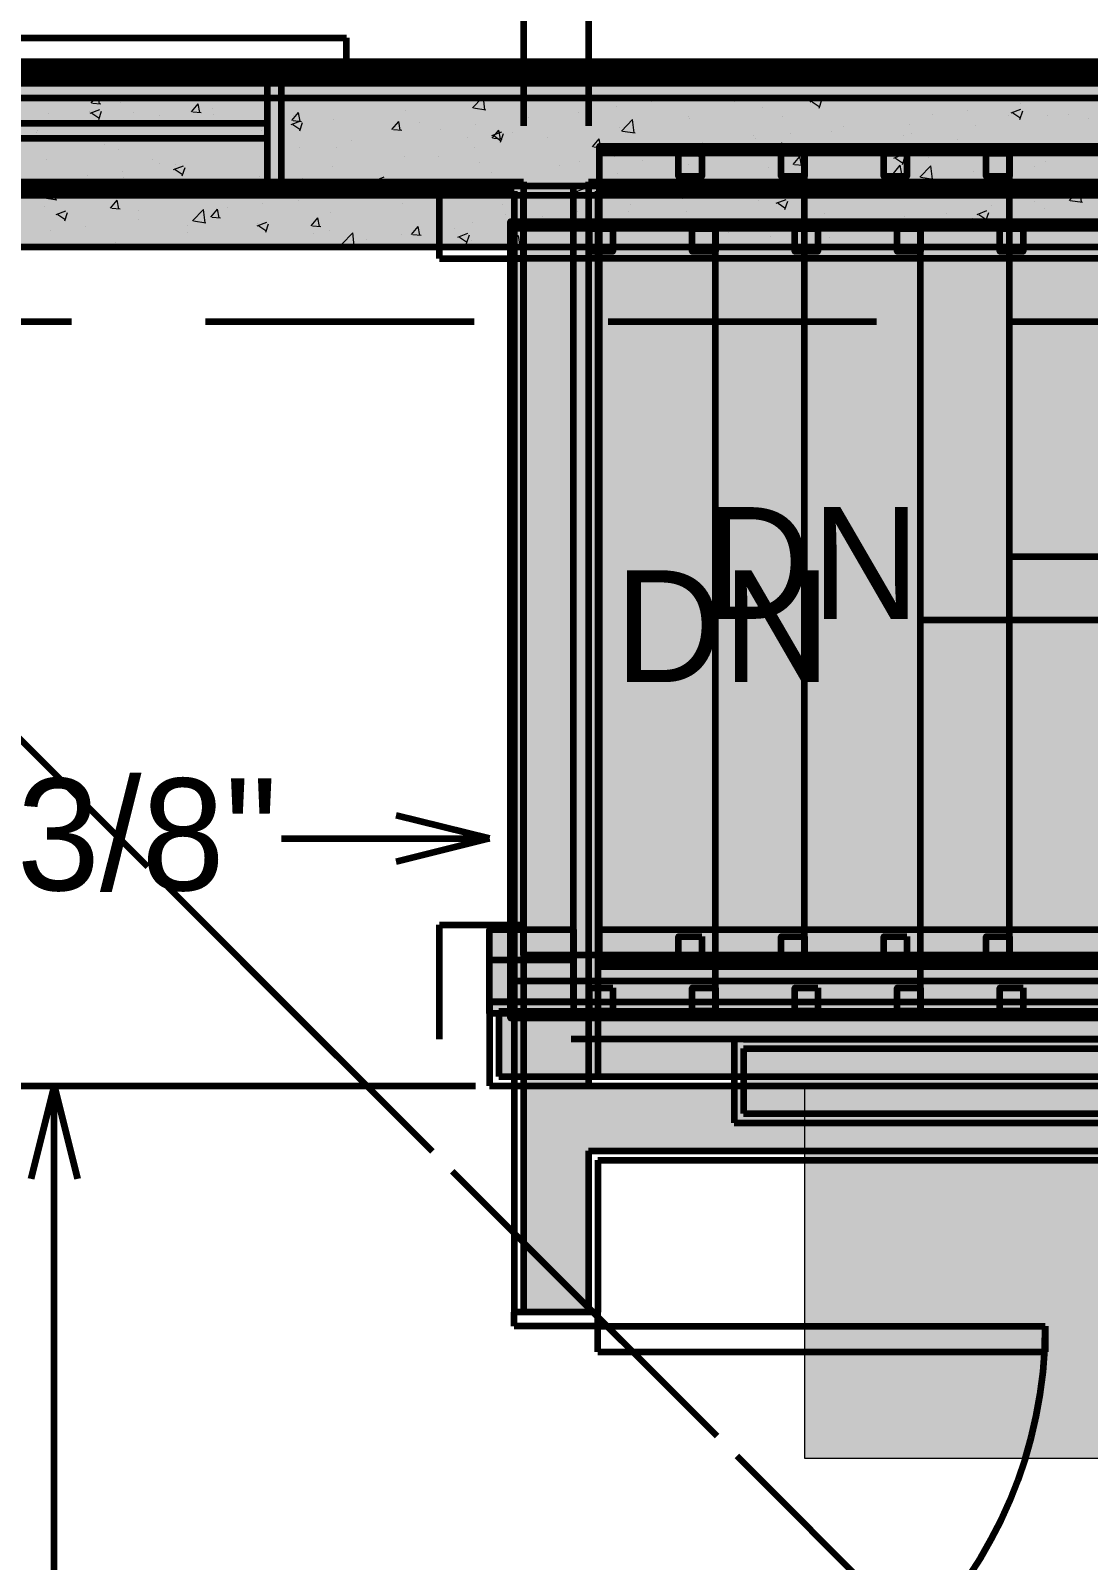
# Model space of a CAD drawing. Header units: inches. Extents: x -355 to 955, y -237 to 947.
# Drawn here: x 315.8 to 372.5, y 315.7 to 397.8 of the extents above; entities that cross this region are included whole.
import ezdxf

# ---------------------------------------------------------------- set-up
doc = ezdxf.new("R2010")
doc.units = ezdxf.units.IN
doc.header["$LTSCALE"] = 96
doc.header["$MEASUREMENT"] = 0
doc.linetypes.add('Dash', pattern=[0.225, 0.15, -0.075])
doc.linetypes.add('ISO08W100', pattern=[0.96, 0.48, -0.12, 0.24, -0.12])
for name, color, linetype, lineweight, true_color in [('Casings_ Exterior-2', 7, 'Continuous', 158, 0x000000), ('Dimensions-1', 7, 'Continuous', 158, 0x000080), ('Dimensions-3', 7, 'Continuous', 158, 0x000080), ('Doors-1', 7, 'Continuous', 158, 0x4b4b4b), ('Doors-2', 7, 'Continuous', 158, 0x4b4b4b), ('Doors-3', 7, 'Continuous', 158, 0x4b4b4b), ('Footings-0', 7, 'Dash', 211, 0x000000), ('Furniture_ Interior-2', 7, 'Continuous', 211, 0x8080c0), ('Furniture_ Interior-3', 7, 'Continuous', 211, 0x8080c0), ('Roof Planes-3', 7, 'Dash', 211, 0x6fa455), ('Stairs & Ramps-1', 7, 'Continuous', 211, 0x000000), ('Stairs & Ramps-2', 7, 'Continuous', 211, 0x000000), ('Stairs & Ramps-3', 7, 'Continuous', 211, 0x000000), ('Stairs & Ramps_ Up_Down Arrows-2', 7, 'Continuous', 158, 0x000080), ('Stairs & Ramps_ Up_Down Arrows-3', 7, 'Continuous', 158, 0x000080), ('Walls_  Foundation-0', 7, 'Continuous', 211, 0x000000), ('Walls_  Invisible-2', 7, 'ISO08W100', 158, 0x4b4b4b), ('Walls_  Normal-1', 7, 'Continuous', 211, 0x000000), ('Walls_  Normal-2', 7, 'Continuous', 211, 0x000000), ('Walls_  Normal-3', 7, 'Continuous', 211, 0x000000), ('Walls_  Railings-3', 7, 'Continuous', 158, 0x000000), ('Windows-2', 7, 'Continuous', 158, 0x4b4b4b)]:
    doc.layers.add(name, color=color, linetype=linetype, lineweight=lineweight, true_color=true_color)

# ---------------------------------------------------------------- blocks, each defined once
blk = doc.blocks.new('Rectangular Tapered')
at = {"layer": 'Furniture_ Interior-2', "color": 163, "lineweight": 0, "true_color": 0x8080c0, "transparency": 33554687}
blk.add_lwpolyline([(-14, 12), (14, 12), (14, 0), (-14, 0)], close=True, dxfattribs=at)
at = {"layer": 'Furniture_ Interior-2', "color": 7, "lineweight": 0, "true_color": 0xffffff, "transparency": 33554687}
for points in [[(-14, 0), (-14, 12), (-14, 0), (14, 0)], [(-14, 12), (14, 12), (-14, 12), (14, 0)]]:
    blk.add_solid(points, dxfattribs=at)

msp = doc.modelspace()

# ---------------------------------------------------------------- linework, layer by layer
at = {"layer": 'Casings_ Exterior-2', "transparency": 33554687}
for p in [(295.701, 397.438), (332.701, 395.438)]:
    msp.add_line(p, (332.701, 397.438), dxfattribs=at)
at = {"layer": 'Dimensions-1', "color": 176, "linetype": 'Continuous', "lineweight": 158, "true_color": 0x000080, "transparency": 33554687}
for p, q in [((342.196, 451.693), (342.196, 392.719)), ((345.696, 451.693), (345.696, 392.719)), ((345.696, 433.693), (345.696, 392.719))]:
    msp.add_line(p, q, dxfattribs=at)
at = {"layer": 'Dimensions-1', "transparency": 33554687}
msp.add_line((342.196, 433.693), (342.196, 392.719), dxfattribs=at)
at = {"layer": 'Dimensions-3', "transparency": 33554687}
for p, q in [((340.375, 354.474), (335.375, 355.724)), ((340.375, 354.474), (335.375, 353.224)), ((314.028, 341.219), (339.625, 341.219)), ((317.028, 341.219), (315.778, 336.219)), ((317.028, 341.219), (318.278, 336.219))]:
    msp.add_line(p, q, dxfattribs=at)
at = {"layer": 'Dimensions-3', "color": 176, "linetype": 'Continuous', "lineweight": 158, "true_color": 0x000080, "transparency": 33554687}
for p, q in [((329.218, 354.474), (340.375, 354.474)), ((317.028, 209.48), (317.028, 341.219))]:
    msp.add_line(p, q, dxfattribs=at)
at = {"layer": 'Doors-1', "transparency": 33554687}
for p, q in [((341.696, 328.321), (341.696, 329.071)), ((346.196, 329.071), (341.696, 329.071)), ((346.196, 328.321), (341.696, 328.321)), ((346.196, 328.321), (346.196, 329.071)), ((346.196, 328.321), (370.196, 328.321)), ((346.196, 326.946), (346.196, 328.321)), ((370.196, 328.321), (370.196, 326.946)), ((346.196, 326.946), (370.196, 326.946))]:
    msp.add_line(p, q, dxfattribs=at)
msp.add_arc((346.196, 328.321), 24, 270, 0, dxfattribs=at)
at = {"layer": 'Doors-2', "transparency": 33554687}
msp.add_line((342.201, 349.844), (342.201, 385.594), dxfattribs=at)
at = {"layer": 'Doors-3', "transparency": 33554687}
msp.add_line((344.875, 349.594), (344.875, 389.625), dxfattribs=at)
at = {"layer": 'Footings-0', "transparency": 33554687}
msp.add_line((65.947, 382.219), (641.947, 382.219), dxfattribs=at)
at = {"layer": 'Roof Planes-3', "transparency": 33554687}
for points in [[(262, 413), (459.5, 215.5), (459.5, 214.5), (262, 17), (262, 101.448), (375.452, 214.899), (262, 328.351)], [(657, 413), (459.5, 215.5), (262, 413)]]:
    msp.add_lwpolyline(points, close=True, dxfattribs=at)
at = {"layer": 'Stairs & Ramps-1', "color": 18, "true_color": 0x000000, "transparency": 33554687}
for p, q in [((352.5, 387.219), (341.5, 387.219)), ((341.5, 345.219), (341.5, 387.219)), ((363.5, 387.219), (352.5, 387.219)), ((352.5, 345.219), (352.5, 387.219)), ((374.5, 387.219), (363.5, 387.219)), ((363.5, 345.219), (363.5, 387.219)), ((341.5, 345.219), (352.5, 345.219)), ((352.5, 345.219), (363.5, 345.219)), ((363.5, 345.219), (374.5, 345.219))]:
    msp.add_line(p, q, dxfattribs=at)
for points in [[(507.7, 385.594), (341.5, 385.594), (341.5, 387.594), (507.7, 387.594)], [(347, 387.219), (347, 385.969), (345.75, 385.969), (345.75, 387.219)], [(352.5, 387.219), (352.5, 385.969), (351.25, 385.969), (351.25, 387.219)], [(358, 387.219), (358, 385.969), (356.75, 385.969), (356.75, 387.219)], [(363.5, 387.219), (363.5, 385.969), (362.25, 385.969), (362.25, 387.219)], [(369, 387.219), (369, 385.969), (367.75, 385.969), (367.75, 387.219)], [(507.7, 344.844), (341.5, 344.844), (341.5, 346.844), (507.7, 346.844)], [(347, 346.469), (347, 345.219), (345.75, 345.219), (345.75, 346.469)], [(352.5, 346.469), (352.5, 345.219), (351.25, 345.219), (351.25, 346.469)], [(358, 346.469), (358, 345.219), (356.75, 345.219), (356.75, 346.469)], [(363.5, 346.469), (363.5, 345.219), (362.25, 345.219), (362.25, 346.469)], [(369, 346.469), (369, 345.219), (367.75, 345.219), (367.75, 346.469)]]:
    msp.add_lwpolyline(points, close=True, dxfattribs=at)
at = {"layer": 'Stairs & Ramps-1', "color": 7, "true_color": 0xffffff, "transparency": 33554623}
for points in [[(507.7, 387.594), (507.7, 385.594), (507.7, 387.594), (341.5, 385.594)], [(507.7, 387.594), (341.5, 385.594), (507.7, 387.594), (341.5, 387.594)], [(345.75, 387.219), (347, 387.219), (345.75, 387.219), (345.75, 385.969)], [(347, 387.219), (347, 385.969), (347, 387.219), (345.75, 385.969)], [(351.25, 387.219), (352.5, 387.219), (351.25, 387.219), (351.25, 385.969)], [(352.5, 387.219), (352.5, 385.969), (352.5, 387.219), (351.25, 385.969)], [(356.75, 387.219), (358, 387.219), (356.75, 387.219), (356.75, 385.969)], [(358, 387.219), (358, 385.969), (358, 387.219), (356.75, 385.969)], [(362.25, 387.219), (363.5, 387.219), (362.25, 387.219), (362.25, 385.969)], [(363.5, 387.219), (363.5, 385.969), (363.5, 387.219), (362.25, 385.969)], [(367.75, 387.219), (369, 387.219), (367.75, 387.219), (367.75, 385.969)], [(369, 387.219), (369, 385.969), (369, 387.219), (367.75, 385.969)], [(507.7, 346.844), (507.7, 344.844), (507.7, 346.844), (341.5, 344.844)], [(507.7, 346.844), (341.5, 344.844), (507.7, 346.844), (341.5, 346.844)], [(345.75, 346.469), (347, 346.469), (345.75, 346.469), (345.75, 345.219)], [(347, 346.469), (347, 345.219), (347, 346.469), (345.75, 345.219)], [(351.25, 346.469), (352.5, 346.469), (351.25, 346.469), (351.25, 345.219)], [(352.5, 346.469), (352.5, 345.219), (352.5, 346.469), (351.25, 345.219)], [(356.75, 346.469), (358, 346.469), (356.75, 346.469), (356.75, 345.219)], [(358, 346.469), (358, 345.219), (358, 346.469), (356.75, 345.219)], [(362.25, 346.469), (363.5, 346.469), (362.25, 346.469), (362.25, 345.219)], [(363.5, 346.469), (363.5, 345.219), (363.5, 346.469), (362.25, 345.219)], [(367.75, 346.469), (369, 346.469), (367.75, 346.469), (367.75, 345.219)], [(369, 346.469), (369, 345.219), (369, 346.469), (367.75, 345.219)]]:
    msp.add_solid(points, dxfattribs=at)
at = {"layer": 'Stairs & Ramps-1', "color": 7, "true_color": 0xffffff, "transparency": 33554687}
for points in [[(341.5, 345.219), (341.5, 387.219), (352.5, 345.219), (352.5, 387.219)], [(352.5, 345.219), (352.5, 387.219), (363.5, 345.219), (363.5, 387.219)], [(363.5, 345.219), (363.5, 387.219), (374.5, 345.219), (374.5, 387.219)]]:
    msp.add_solid(points, dxfattribs=at)
at = {"layer": 'Stairs & Ramps-2', "color": 18, "true_color": 0x000000, "transparency": 33554687}
for p, q in [((357.275, 391.25), (346.275, 391.25)), ((346.275, 347.969), (346.275, 391.25)), ((368.275, 391.25), (357.275, 391.25)), ((357.275, 347.969), (357.275, 391.25)), ((379.275, 391.25), (368.275, 391.25)), ((368.275, 347.969), (368.275, 391.25)), ((352.5, 387.219), (342.2, 387.219)), ((363.5, 387.219), (352.5, 387.219)), ((352.5, 348.218), (352.5, 387.219)), ((374.5, 387.219), (363.5, 387.219)), ((363.5, 348.218), (363.5, 387.219)), ((346.275, 347.969), (357.275, 347.969)), ((357.275, 347.969), (368.275, 347.969)), ((368.275, 347.969), (379.275, 347.969))]:
    msp.add_line(p, q, dxfattribs=at)
for points in [[(501.475, 389.625), (346.275, 389.625), (346.275, 391.625), (501.475, 391.625)], [(351.775, 391.25), (351.775, 390), (350.525, 390), (350.525, 391.25)], [(357.275, 391.25), (357.275, 390), (356.025, 390), (356.025, 391.25)], [(362.775, 391.25), (362.775, 390), (361.525, 390), (361.525, 391.25)], [(368.275, 391.25), (368.275, 390), (367.025, 390), (367.025, 391.25)], [(347, 387.219), (347, 385.969), (345.75, 385.969), (345.75, 387.219)], [(352.5, 387.219), (352.5, 385.969), (351.25, 385.969), (351.25, 387.219)], [(358, 387.219), (358, 385.969), (356.75, 385.969), (356.75, 387.219)], [(363.5, 387.219), (363.5, 385.969), (362.25, 385.969), (362.25, 387.219)], [(369, 387.219), (369, 385.969), (367.75, 385.969), (367.75, 387.219)], [(501.475, 347.594), (346.275, 347.594), (346.275, 349.594), (501.475, 349.594)], [(351.775, 349.219), (351.775, 347.969), (350.525, 347.969), (350.525, 349.219)], [(357.275, 349.219), (357.275, 347.969), (356.025, 347.969), (356.025, 349.219)], [(362.775, 349.219), (362.775, 347.969), (361.525, 347.969), (361.525, 349.219)], [(368.275, 349.219), (368.275, 347.969), (367.025, 347.969), (367.025, 349.219)]]:
    msp.add_lwpolyline(points, close=True, dxfattribs=at)
for points in [[(342.2, 387.594), (478.501, 387.594)], [(478.501, 385.594), (342.2, 385.594)]]:
    msp.add_lwpolyline(points, dxfattribs=at)
at = {"layer": 'Stairs & Ramps-2', "color": 7, "true_color": 0xffffff, "transparency": 33554623}
for points in [[(501.475, 391.625), (501.475, 389.625), (501.475, 391.625), (346.275, 389.625)], [(501.475, 391.625), (346.275, 389.625), (501.475, 391.625), (346.275, 391.625)], [(350.525, 391.25), (351.775, 391.25), (350.525, 391.25), (350.525, 390)], [(351.775, 391.25), (351.775, 390), (351.775, 391.25), (350.525, 390)], [(356.025, 391.25), (357.275, 391.25), (356.025, 391.25), (356.025, 390)], [(357.275, 391.25), (357.275, 390), (357.275, 391.25), (356.025, 390)], [(361.525, 391.25), (362.775, 391.25), (361.525, 391.25), (361.525, 390)], [(362.775, 391.25), (362.775, 390), (362.775, 391.25), (361.525, 390)], [(367.025, 391.25), (368.275, 391.25), (367.025, 391.25), (367.025, 390)], [(368.275, 391.25), (368.275, 390), (368.275, 391.25), (367.025, 390)], [(478.501, 387.243), (342.2, 385.603), (478.501, 387.594), (342.2, 387.594)], [(478.501, 385.594), (342.2, 385.594), (478.501, 387.243), (342.2, 385.603)], [(345.75, 387.219), (347, 387.219), (345.75, 387.219), (345.75, 385.969)], [(347, 387.219), (347, 385.969), (347, 387.219), (345.75, 385.969)], [(351.25, 387.219), (352.5, 387.219), (351.25, 387.219), (351.25, 385.969)], [(352.5, 387.219), (352.5, 385.969), (352.5, 387.219), (351.25, 385.969)], [(356.75, 387.219), (358, 387.219), (356.75, 387.219), (356.75, 385.969)], [(358, 387.219), (358, 385.969), (358, 387.219), (356.75, 385.969)], [(362.25, 387.219), (363.5, 387.219), (362.25, 387.219), (362.25, 385.969)], [(363.5, 387.219), (363.5, 385.969), (363.5, 387.219), (362.25, 385.969)], [(367.75, 387.219), (369, 387.219), (367.75, 387.219), (367.75, 385.969)], [(369, 387.219), (369, 385.969), (369, 387.219), (367.75, 385.969)], [(501.475, 349.594), (501.475, 347.594), (501.475, 349.594), (346.275, 347.594)], [(501.475, 349.594), (346.275, 347.594), (501.475, 349.594), (346.275, 349.594)], [(350.525, 349.219), (351.775, 349.219), (350.525, 349.219), (350.525, 347.969)], [(351.775, 349.219), (351.775, 347.969), (351.775, 349.219), (350.525, 347.969)], [(356.025, 349.219), (357.275, 349.219), (356.025, 349.219), (356.025, 347.969)], [(357.275, 349.219), (357.275, 347.969), (357.275, 349.219), (356.025, 347.969)], [(361.525, 349.219), (362.775, 349.219), (361.525, 349.219), (361.525, 347.969)], [(362.775, 349.219), (362.775, 347.969), (362.775, 349.219), (361.525, 347.969)], [(367.025, 349.219), (368.275, 349.219), (367.025, 349.219), (367.025, 347.969)], [(368.275, 349.219), (368.275, 347.969), (368.275, 349.219), (367.025, 347.969)]]:
    msp.add_solid(points, dxfattribs=at)
at = {"layer": 'Stairs & Ramps-2', "color": 7, "true_color": 0xffffff, "transparency": 33554687}
for points in [[(346.275, 347.969), (346.275, 391.25), (357.275, 347.969), (357.275, 391.25)], [(357.275, 347.969), (357.275, 391.25), (368.275, 347.969), (368.275, 391.25)], [(368.275, 347.969), (368.275, 391.25), (379.275, 347.969), (379.275, 391.25)], [(342.2, 387.219), (352.5, 387.219), (342.2, 387.219), (352.5, 348.218)], [(352.5, 348.218), (352.5, 387.219), (363.5, 348.218), (363.5, 387.219)], [(363.5, 348.218), (363.5, 387.219), (374.5, 348.218), (374.5, 387.219)]]:
    msp.add_solid(points, dxfattribs=at)
at = {"layer": 'Stairs & Ramps-3', "color": 18, "true_color": 0x000000, "transparency": 33554687}
for p, q in [((346.275, 347.969), (346.275, 389.001)), ((357.275, 347.969), (357.275, 389.001)), ((368.275, 347.969), (368.275, 389.001)), ((346.275, 347.969), (357.275, 347.969)), ((357.275, 347.969), (368.275, 347.969)), ((368.275, 347.969), (379.275, 347.969))]:
    msp.add_line(p, q, dxfattribs=at)
msp.add_lwpolyline([(494.126, 347.594), (346.275, 347.594), (346.275, 349.594), (494.126, 349.594)], dxfattribs=at)
for points in [[(351.775, 349.219), (351.775, 347.969), (350.525, 347.969), (350.525, 349.219)], [(357.275, 349.219), (357.275, 347.969), (356.025, 347.969), (356.025, 349.219)], [(362.775, 349.219), (362.775, 347.969), (361.525, 347.969), (361.525, 349.219)], [(368.275, 349.219), (368.275, 347.969), (367.025, 347.969), (367.025, 349.219)]]:
    msp.add_lwpolyline(points, close=True, dxfattribs=at)
at = {"layer": 'Stairs & Ramps-3', "color": 7, "true_color": 0xffffff, "transparency": 33554687}
for points in [[(346.275, 347.969), (346.275, 389.001), (357.275, 347.969), (357.275, 389.001)], [(357.275, 347.969), (357.275, 389.001), (368.275, 347.969), (368.275, 389.001)], [(368.275, 347.969), (368.275, 389.001), (379.275, 347.969), (379.275, 389.001)]]:
    msp.add_solid(points, dxfattribs=at)
at = {"layer": 'Stairs & Ramps-3', "color": 7, "true_color": 0xffffff, "transparency": 33554623}
for points in [[(494.126, 349.5), (346.275, 347.594), (494.126, 349.594), (346.275, 349.594)], [(494.126, 347.594), (346.275, 347.594), (494.126, 347.594), (494.126, 349.5)], [(350.525, 349.219), (351.775, 349.219), (350.525, 349.219), (350.525, 347.969)], [(351.775, 349.219), (351.775, 347.969), (351.775, 349.219), (350.525, 347.969)], [(356.025, 349.219), (357.275, 349.219), (356.025, 349.219), (356.025, 347.969)], [(357.275, 349.219), (357.275, 347.969), (357.275, 349.219), (356.025, 347.969)], [(361.525, 349.219), (362.775, 349.219), (361.525, 349.219), (361.525, 347.969)], [(362.775, 349.219), (362.775, 347.969), (362.775, 349.219), (361.525, 347.969)], [(367.025, 349.219), (368.275, 349.219), (367.025, 349.219), (367.025, 347.969)], [(368.275, 349.219), (368.275, 347.969), (368.275, 349.219), (367.025, 347.969)]]:
    msp.add_solid(points, dxfattribs=at)
at = {"layer": 'Stairs & Ramps_ Up_Down Arrows-2', "transparency": 33554687}
msp.add_line((363.5, 366.219), (466.5, 366.219), dxfattribs=at)
at = {"layer": 'Stairs & Ramps_ Up_Down Arrows-3', "transparency": 33554687}
msp.add_line((368.275, 369.61), (471.275, 369.61), dxfattribs=at)
at = {"layer": 'Walls_  Foundation-0', "color": 18, "linetype": 'Continuous', "lineweight": 211, "true_color": 0x000000, "transparency": 33554687}
for p, q in [((61.947, 394.219), (645.947, 394.219)), ((61.947, 386.219), (645.947, 386.219))]:
    msp.add_line(p, q, dxfattribs=at)
at = {"layer": 'Walls_  Foundation-0', "color": 252, "lineweight": 9, "true_color": 0x969696, "transparency": 33554687}
for p, q in [((319.004, 393.938), (319.24, 394.219)), ((319.452, 393.899), (319.393, 394.219)), ((327.253, 394.081), (327.253, 394.081)), ((335.021, 394.157), (335.021, 394.157)), ((339.461, 393.682), (339.977, 394.219)), ((339.676, 394.048), (339.676, 394.048)), ((340.128, 393.579), (340.053, 394.219)), ((349.067, 394.022), (349.067, 394.022)), ((353.521, 394.014), (353.521, 394.014)), ((357.587, 394.01), (358.112, 394.212)), ((357.682, 394.01), (358.055, 393.758)), ((358.055, 393.663), (358.207, 394.117)), ((358.868, 394.213), (358.868, 394.213)), ((360.533, 394.083), (360.533, 394.083)), ((316.696, 393.403), (316.696, 393.403)), ((318.892, 393.487), (318.892, 393.487)), ((318.952, 393.394), (319.477, 393.596)), ((319.043, 393.394), (319.416, 393.142)), ((319.08, 393.938), (319.528, 393.899)), ((319.416, 393.051), (319.568, 393.505)), ((320.59, 393.965), (320.59, 393.965)), ((321.268, 393.459), (321.268, 393.459)), ((322.675, 393.248), (322.675, 393.248)), ((324.384, 393.467), (324.746, 393.898)), ((324.46, 393.467), (324.908, 393.428)), ((324.832, 393.428), (324.746, 393.898)), ((325.516, 393.622), (325.516, 393.622)), ((325.562, 393.307), (325.562, 393.307)), ((329.764, 392.996), (330.126, 393.427)), ((329.845, 393.286), (329.845, 393.286)), ((330.212, 392.957), (330.126, 393.427)), ((335.888, 393.568), (335.888, 393.568)), ((339.514, 393.682), (340.181, 393.579)), ((345.161, 393.42), (345.161, 393.42)), ((347.189, 393.776), (347.189, 393.776)), ((351.074, 393.233), (351.074, 393.233)), ((355.014, 393.684), (355.014, 393.684)), ((356.113, 393.219), (356.113, 393.219)), ((364.126, 393.306), (364.126, 393.306)), ((366.004, 393.552), (366.004, 393.552)), ((368.195, 393.286), (368.195, 393.286)), ((368.365, 393.409), (368.89, 393.611)), ((368.461, 393.409), (368.834, 393.157)), ((368.834, 393.061), (368.986, 393.515)), ((368.845, 393.926), (368.845, 393.926)), ((370.312, 393.287), (370.312, 393.287)), ((371.428, 393.353), (371.428, 393.353)), ((316.061, 392.378), (316.061, 392.378)), ((316.103, 392.457), (316.103, 392.457)), ((320.797, 393.002), (320.797, 393.002)), ((328.14, 392.477), (328.14, 392.477)), ((329.73, 392.793), (330.255, 392.995)), ((329.822, 392.793), (330.195, 392.541)), ((329.84, 392.996), (330.288, 392.957)), ((330.195, 392.449), (330.347, 392.903)), ((332.034, 393.039), (332.034, 393.039)), ((335.144, 392.525), (335.506, 392.956)), ((335.22, 392.525), (335.668, 392.486)), ((335.592, 392.486), (335.506, 392.956)), ((336.624, 392.873), (336.624, 392.873)), ((337.734, 392.532), (337.734, 392.532)), ((339.612, 392.778), (339.612, 392.778)), ((340.508, 392.192), (341.033, 392.394)), ((340.524, 392.054), (340.886, 392.485)), ((340.972, 392.015), (340.886, 392.485)), ((341.615, 392.383), (341.615, 392.383)), ((342.453, 393.152), (342.453, 393.152)), ((347.332, 392.642), (347.332, 392.642)), ((347.465, 392.441), (348.049, 393.05)), ((347.518, 392.441), (348.185, 392.338)), ((348.132, 392.338), (348.049, 393.05)), ((351.12, 393.122), (351.12, 393.122)), ((358.737, 392.436), (358.737, 392.436)), ((359.39, 392.682), (359.39, 392.682)), ((362.892, 392.806), (362.892, 392.806)), ((366.458, 392.758), (366.458, 392.758)), ((372.49, 393.134), (372.49, 393.134)), ((319.727, 391.732), (319.727, 391.732)), ((324.352, 391.997), (324.352, 391.997)), ((328.264, 392.279), (328.264, 392.279)), ((330.157, 391.534), (330.157, 391.534)), ((332.156, 391.533), (332.156, 391.533)), ((332.998, 391.908), (332.998, 391.908)), ((339.216, 392.078), (339.216, 392.078)), ((339.584, 391.551), (339.584, 391.551)), ((340.6, 392.054), (341.048, 392.015)), ((340.601, 392.192), (340.974, 391.94)), ((340.974, 391.847), (341.126, 392.301)), ((343.478, 392.113), (343.478, 392.113)), ((345.904, 391.583), (346.266, 392.014)), ((345.98, 391.583), (346.428, 391.544)), ((345.995, 391.665), (345.995, 391.665)), ((346.352, 391.544), (346.266, 392.014)), ((349.278, 391.586), (349.278, 391.586)), ((351.284, 391.112), (351.646, 391.543)), ((351.286, 391.591), (351.811, 391.793)), ((351.38, 391.591), (351.753, 391.339)), ((351.732, 391.073), (351.646, 391.543)), ((351.753, 391.245), (351.905, 391.699)), ((354.532, 392.212), (354.532, 392.212)), ((354.671, 392.062), (354.671, 392.062)), ((355.469, 391.2), (356.053, 391.809)), ((356.136, 391.097), (356.053, 391.809)), ((356.549, 392.308), (356.549, 392.308)), ((358.776, 391.716), (358.776, 391.716)), ((362.564, 392.196), (362.564, 392.196)), ((363.031, 392.284), (363.031, 392.284)), ((365.484, 392.011), (365.484, 392.011)), ((371.608, 391.592), (371.608, 391.592)), ((372.263, 391.598), (372.263, 391.598)), ((316.604, 390.906), (316.604, 390.906)), ((320.498, 391.468), (320.498, 391.468)), ((322.319, 390.937), (322.319, 390.937)), ((328.279, 391.288), (328.279, 391.288)), ((335.796, 391.071), (335.796, 391.071)), ((337.635, 391.071), (337.635, 391.071)), ((339.818, 390.736), (339.818, 390.736)), ((345.216, 390.818), (345.216, 390.818)), ((347.094, 391.064), (347.094, 391.064)), ((348.587, 390.87), (348.587, 390.87)), ((349.935, 391.438), (349.935, 391.438)), ((351.36, 391.112), (351.808, 391.073)), ((353.572, 391.434), (353.572, 391.434)), ((354.922, 391.187), (354.922, 391.187)), ((355.522, 391.2), (356.189, 391.097)), ((356.664, 390.641), (357.026, 391.072)), ((357.112, 390.602), (357.026, 391.072)), ((362.064, 390.99), (362.589, 391.192)), ((362.159, 390.99), (362.532, 390.738)), ((362.532, 390.643), (362.684, 391.097)), ((363.903, 391.004), (363.903, 391.004)), ((366.872, 390.968), (366.872, 390.968)), ((370.22, 390.79), (370.22, 390.79)), ((318.824, 390.044), (318.824, 390.044)), ((320.702, 390.29), (320.702, 390.29)), ((320.738, 389.93), (320.738, 389.93)), ((322.697, 390.683), (322.697, 390.683)), ((323.429, 390.374), (323.954, 390.576)), ((323.52, 390.374), (323.893, 390.122)), ((323.543, 390.664), (323.543, 390.664)), ((323.893, 390.031), (324.045, 390.485)), ((328.048, 389.98), (328.048, 389.98)), ((329.098, 390.524), (329.098, 390.524)), ((330.36, 389.886), (330.36, 389.886)), ((331.942, 390.542), (331.942, 390.542)), ((334.207, 389.773), (334.732, 389.975)), ((334.672, 389.429), (334.824, 389.883)), ((340.48, 390.194), (340.48, 390.194)), ((344.113, 390.584), (344.113, 390.584)), ((347.24, 390.145), (347.24, 390.145)), ((351.028, 390.625), (351.028, 390.625)), ((355.366, 390.457), (355.366, 390.457)), ((356.74, 390.641), (357.188, 390.602)), ((362.044, 390.17), (362.406, 390.601)), ((362.12, 390.17), (362.568, 390.131)), ((362.153, 390.348), (362.153, 390.348)), ((362.492, 390.131), (362.406, 390.601)), ((363.473, 389.959), (364.057, 390.568)), ((363.526, 389.959), (364.193, 389.856)), ((364.031, 390.594), (364.031, 390.594)), ((364.14, 389.856), (364.057, 390.568)), ((366.366, 390.261), (366.366, 390.261)), ((367.424, 389.699), (367.786, 390.13)), ((367.872, 389.66), (367.786, 390.13)), ((369.625, 390.51), (369.625, 390.51)), ((316.444, 388.858), (317.028, 389.467)), ((317.111, 388.755), (317.028, 389.467)), ((324.26, 389.5), (324.26, 389.5)), ((331.69, 389.729), (331.69, 389.729)), ((334.299, 389.773), (334.672, 389.521)), ((334.654, 389.734), (334.654, 389.734)), ((335.761, 389.574), (335.761, 389.574)), ((337.639, 389.82), (337.639, 389.82)), ((338.469, 389.316), (338.469, 389.316)), ((343.386, 389.616), (343.386, 389.616)), ((344.985, 389.172), (345.51, 389.374)), ((345.078, 389.172), (345.451, 388.92)), ((345.451, 388.827), (345.603, 389.281)), ((347.006, 389.863), (347.006, 389.863)), ((352.698, 389.104), (352.698, 389.104)), ((354.576, 389.35), (354.576, 389.35)), ((357.417, 389.724), (357.417, 389.724)), ((357.958, 389.662), (357.958, 389.662)), ((358.684, 389.219), (358.684, 389.219)), ((360.166, 389.66), (360.166, 389.66)), ((362.472, 389.699), (362.472, 389.699)), ((364.737, 389.249), (364.737, 389.249)), ((367.5, 389.699), (367.948, 389.66)), ((371.477, 388.718), (372.061, 389.327)), ((372.144, 388.615), (372.061, 389.327)), ((316.496, 388.858), (317.163, 388.755)), ((316.512, 388.409), (316.512, 388.409)), ((320.045, 388.296), (320.407, 388.727)), ((320.12, 388.296), (320.568, 388.257)), ((320.406, 388.971), (320.406, 388.971)), ((320.493, 388.257), (320.407, 388.727)), ((320.901, 389.036), (320.901, 389.036)), ((325.195, 388.884), (325.195, 388.884)), ((325.425, 387.825), (325.787, 388.256)), ((325.873, 387.786), (325.787, 388.256)), ((326.306, 388.33), (326.306, 388.33)), ((328.184, 388.576), (328.184, 388.576)), ((330.108, 388.722), (330.108, 388.722)), ((331.025, 388.95), (331.025, 388.95)), ((335.704, 388.574), (335.704, 388.574)), ((339.492, 389.054), (339.492, 389.054)), ((341.061, 388.521), (341.061, 388.521)), ((347.962, 388.48), (347.962, 388.48)), ((350.707, 388.81), (350.707, 388.81)), ((354.83, 388.69), (354.83, 388.69)), ((355.763, 388.571), (356.288, 388.773)), ((355.857, 388.571), (356.23, 388.319)), ((356.23, 388.225), (356.382, 388.679)), ((356.377, 388.655), (356.377, 388.655)), ((367.329, 388.454), (367.329, 388.454)), ((367.829, 388.863), (367.829, 388.863)), ((369.635, 388.634), (369.635, 388.634)), ((370.128, 388.293), (370.128, 388.293)), ((371.513, 388.88), (371.513, 388.88)), ((371.53, 388.718), (372.197, 388.615)), ((372.123, 388.711), (372.123, 388.711)), ((317.128, 387.955), (317.653, 388.157)), ((317.218, 387.955), (317.591, 387.703)), ((317.591, 387.613), (317.743, 388.067)), ((321.57, 387.706), (321.57, 387.706)), ((321.572, 388.175), (321.572, 388.175)), ((324.448, 387.617), (325.032, 388.226)), ((324.5, 387.617), (325.167, 387.514)), ((325.115, 387.514), (325.032, 388.226)), ((325.5, 387.825), (325.948, 387.786)), ((327.906, 387.354), (328.431, 387.556)), ((327.956, 387.483), (327.956, 387.483)), ((328.37, 387.011), (328.522, 387.465)), ((330.805, 387.354), (331.167, 387.785)), ((331.253, 387.315), (331.167, 387.785)), ((331.85, 388.045), (331.85, 388.045)), ((339.48, 387.514), (339.48, 387.514)), ((341.248, 387.96), (341.248, 387.96)), ((343.243, 387.86), (343.243, 387.86)), ((345.121, 388.106), (345.121, 388.106)), ((347.148, 387.648), (347.148, 387.648)), ((347.84, 388.108), (347.84, 388.108)), ((350.936, 388.128), (350.936, 388.128)), ((358.37, 388.013), (358.37, 388.013)), ((362.058, 387.636), (362.058, 387.636)), ((362.664, 387.861), (362.664, 387.861)), ((364.899, 388.01), (364.899, 388.01)), ((365.748, 387.447), (365.748, 387.447)), ((366.274, 387.764), (366.274, 387.764)), ((366.541, 387.97), (367.066, 388.172)), ((366.636, 387.97), (367.009, 387.718)), ((367.009, 387.623), (367.161, 388.077)), ((316.851, 387.086), (316.851, 387.086)), ((318.729, 387.332), (318.729, 387.332)), ((324.164, 387.38), (324.164, 387.38)), ((324.168, 387.003), (324.168, 387.003)), ((327.997, 387.354), (328.37, 387.102)), ((330.88, 387.354), (331.328, 387.315)), ((330.943, 386.967), (330.943, 386.967)), ((331.789, 387.11), (331.789, 387.11)), ((332.452, 386.376), (333.036, 386.985)), ((333.119, 386.273), (333.036, 386.985)), ((333.788, 386.616), (333.788, 386.616)), ((335.666, 386.862), (335.666, 386.862)), ((336.185, 386.883), (336.547, 387.314)), ((336.26, 386.883), (336.708, 386.844)), ((336.633, 386.844), (336.547, 387.314)), ((338.507, 387.236), (338.507, 387.236)), ((338.684, 386.753), (339.209, 386.955)), ((338.776, 386.753), (339.149, 386.501)), ((339.149, 386.409), (339.301, 386.863)), ((341.565, 386.412), (341.927, 386.843)), ((342.013, 386.373), (341.927, 386.843)), ((343.294, 387.119), (343.294, 387.119)), ((348.911, 387.163), (348.911, 387.163)), ((350.432, 387.313), (350.432, 387.313)), ((353.205, 387.011), (353.205, 387.011)), ((355.444, 386.766), (355.444, 386.766)), ((357.211, 386.9), (357.211, 386.9)), ((358.592, 386.722), (358.592, 386.722)), ((360.18, 387.39), (360.18, 387.39)), ((362.38, 387.202), (362.38, 387.202)), ((320.314, 386.474), (320.314, 386.474)), ((322.33, 386.26), (322.33, 386.26)), ((322.582, 386.373), (322.582, 386.373)), ((332.504, 386.376), (333.171, 386.273)), ((339.4, 386.557), (339.4, 386.557)), ((339.452, 386.313), (339.452, 386.313)), ((341.64, 386.412), (342.088, 386.373)), ((347.179, 386.219), (347.307, 386.372)), ((347.335, 386.219), (347.307, 386.372)), ((348.851, 386.306), (348.851, 386.306)), ((349.637, 386.219), (349.987, 386.354)), ((350.066, 386.219), (350.08, 386.261)), ((352.603, 386.392), (352.603, 386.392)), ((372.381, 386.296), (372.381, 386.296))]:
    msp.add_line(p, q, dxfattribs=at)
at = {"layer": 'Walls_  Foundation-0', "color": 7, "true_color": 0xffffff, "transparency": 33554687}
msp.add_solid([(61.947, 394.219), (645.947, 394.219), (61.947, 386.219), (645.947, 386.219)], dxfattribs=at)
at = {"layer": 'Walls_  Invisible-2', "transparency": 33554687}
for p, q in [((337.701, 385.594), (337.701, 389)), ((342.201, 385.594), (342.201, 389)), ((337.701, 385.594), (342.201, 385.594)), ((337.701, 349.844), (342.201, 349.844)), ((337.701, 343.719), (337.701, 349.844)), ((342.201, 348.219), (342.201, 349.844)), ((478.5, 348.219), (342.201, 348.219)), ((483, 343.719), (337.701, 343.719))]:
    msp.add_line(p, q, dxfattribs=at)
at = {"layer": 'Walls_  Normal-1', "color": 18, "linetype": 'Continuous', "lineweight": 211, "true_color": 0x000000, "transparency": 33554687}
for p, q in [((302.001, 395.657), (554.57, 395.657)), ((305.501, 396.167), (551.07, 396.167)), ((305.501, 395.667), (551.07, 395.667)), ((302.001, 395.219), (554.57, 395.219)), ((302.001, 389.719), (342.196, 389.719)), ((302.001, 389.219), (341.696, 389.219)), ((341.696, 389.219), (341.696, 329.071)), ((342.196, 389.719), (342.196, 329.071)), ((345.696, 389.719), (554.57, 389.719)), ((345.696, 389.719), (345.696, 341.219)), ((346.196, 389.219), (554.57, 389.219)), ((346.196, 389.219), (346.196, 341.719)), ((346.196, 341.719), (504.696, 341.719)), ((345.696, 341.219), (500.696, 341.219)), ((345.696, 337.719), (500.696, 337.719)), ((345.696, 337.719), (345.696, 329.071)), ((346.196, 337.219), (500.196, 337.219)), ((346.196, 337.219), (346.196, 329.071)), ((346.196, 329.071), (341.696, 329.071)), ((345.696, 329.071), (342.196, 329.071))]:
    msp.add_line(p, q, dxfattribs=at)
at = {"layer": 'Walls_  Normal-1', "color": 6, "lineweight": 9, "true_color": 0xff00ff, "transparency": 33554687}
for p, q in [((316.471, 395.667), (316.971, 396.167)), ((322.128, 395.667), (322.628, 396.167)), ((327.785, 395.667), (328.285, 396.167)), ((333.441, 395.667), (333.941, 396.167)), ((339.098, 395.667), (339.598, 396.167)), ((344.755, 395.667), (345.255, 396.167)), ((350.412, 395.667), (350.912, 396.167)), ((356.069, 395.667), (356.569, 396.167)), ((361.726, 395.667), (362.226, 396.167)), ((367.383, 395.667), (367.883, 396.167))]:
    msp.add_line(p, q, dxfattribs=at)
at = {"layer": 'Walls_  Normal-1', "color": 7, "lineweight": 211, "true_color": 0xffffff, "transparency": 33554687}
msp.add_solid([(305.501, 396.167), (551.07, 396.167), (305.501, 395.667), (551.07, 395.667)], dxfattribs=at)
at = {"layer": 'Walls_  Normal-1', "color": 253, "lineweight": 211, "true_color": 0x899bb6, "transparency": 33554687}
msp.add_solid([(302.001, 395.219), (554.57, 395.219), (302.001, 389.719), (554.57, 389.719)], dxfattribs=at)
at = {"layer": 'Walls_  Normal-1', "color": 53, "true_color": 0xe3d062, "transparency": 33554687}
for points in [[(345.696, 389.719), (345.696, 329.071), (342.196, 389.719), (342.196, 329.071)], [(345.696, 341.219), (500.696, 341.219), (345.696, 337.719), (500.696, 337.719)]]:
    msp.add_solid(points, dxfattribs=at)
at = {"layer": 'Walls_  Normal-2', "color": 18, "linetype": 'Continuous', "lineweight": 211, "true_color": 0x000000, "transparency": 33554687}
for p, q in [((332.701, 395.947), (332.701, 395.438)), ((332.701, 395.947), (495.456, 395.947)), ((329.201, 395.438), (329.201, 389)), ((329.201, 395.438), (498.956, 395.438)), ((329.201, 395), (329.201, 389.5)), ((329.201, 395), (498.956, 395)), ((332.701, 395.447), (495.456, 395.447)), ((329.201, 389.5), (498.956, 389.5)), ((329.201, 389), (498.956, 389)), ((354, 343.719), (353.5, 343.719)), ((353.5, 343.719), (353.5, 339.219)), ((354, 343.719), (487.617, 343.719)), ((354, 343.219), (483.617, 343.219)), ((354, 343.219), (354, 339.719)), ((353.5, 339.219), (354, 339.219)), ((354, 339.719), (435.91, 339.719)), ((354, 339.219), (435.41, 339.219))]:
    msp.add_line(p, q, dxfattribs=at)
at = {"layer": 'Walls_  Normal-2', "color": 6, "lineweight": 9, "true_color": 0xff00ff, "transparency": 33554687}
for p, q in [((333.222, 395.447), (333.722, 395.947)), ((338.879, 395.447), (339.379, 395.947)), ((344.536, 395.447), (345.036, 395.947)), ((350.193, 395.447), (350.693, 395.947)), ((355.85, 395.447), (356.35, 395.947)), ((361.506, 395.447), (362.006, 395.947)), ((367.163, 395.447), (367.663, 395.947))]:
    msp.add_line(p, q, dxfattribs=at)
at = {"layer": 'Walls_  Normal-2', "color": 7, "lineweight": 211, "true_color": 0xffffff, "transparency": 33554687}
msp.add_solid([(332.701, 395.947), (495.456, 395.947), (332.701, 395.447), (495.456, 395.447)], dxfattribs=at)
at = {"layer": 'Walls_  Normal-2', "color": 253, "lineweight": 211, "true_color": 0x899bb6, "transparency": 33554687}
msp.add_solid([(329.201, 395), (498.956, 395), (329.201, 389.5), (498.956, 389.5)], dxfattribs=at)
at = {"layer": 'Walls_  Normal-2', "color": 53, "true_color": 0xe3d062, "transparency": 33554687}
msp.add_solid([(354, 343.219), (483.617, 343.219), (354, 339.719), (483.617, 339.719)], dxfattribs=at)
at = {"layer": 'Walls_  Normal-3', "color": 18, "linetype": 'Continuous', "lineweight": 211, "true_color": 0x000000, "transparency": 33554687}
for p, q in [((279.053, 395.947), (387.453, 395.947)), ((279.553, 395.447), (387.453, 395.447)), ((279.563, 395.438), (390.953, 395.438)), ((285.5, 395), (390.953, 395)), ((285.5, 389.5), (390.953, 389.5)), ((286, 389), (390.953, 389)), ((340.375, 345.719), (494.125, 345.719)), ((340.375, 345.719), (340.375, 341.219)), ((340.875, 345.219), (494.625, 345.219)), ((340.875, 345.219), (340.875, 341.719)), ((340.875, 341.719), (462, 341.719)), ((340.375, 341.219), (461.5, 341.219))]:
    msp.add_line(p, q, dxfattribs=at)
at = {"layer": 'Walls_  Normal-3', "color": 6, "lineweight": 9, "true_color": 0xff00ff, "transparency": 33554687}
for p, q in [((316.252, 395.447), (316.752, 395.947)), ((321.908, 395.447), (322.408, 395.947)), ((327.565, 395.447), (328.065, 395.947)), ((333.222, 395.447), (333.722, 395.947)), ((338.879, 395.447), (339.379, 395.947)), ((344.536, 395.447), (345.036, 395.947)), ((350.193, 395.447), (350.693, 395.947)), ((355.85, 395.447), (356.35, 395.947)), ((361.506, 395.447), (362.006, 395.947)), ((367.163, 395.447), (367.663, 395.947))]:
    msp.add_line(p, q, dxfattribs=at)
at = {"layer": 'Walls_  Normal-3', "color": 7, "true_color": 0xffffff, "transparency": 33554687}
msp.add_solid([(279.053, 395.947), (387.453, 395.947), (279.553, 395.447), (387.453, 395.447)], dxfattribs=at)
at = {"layer": 'Walls_  Normal-3', "color": 253, "lineweight": 211, "true_color": 0x899bb6, "transparency": 33554687}
msp.add_solid([(285.5, 395), (390.953, 395), (285.5, 389.5), (390.953, 389.5)], dxfattribs=at)
at = {"layer": 'Walls_  Normal-3', "color": 53, "true_color": 0xe3d062, "transparency": 33554687}
msp.add_solid([(340.875, 345.219), (494.625, 345.219), (340.875, 341.719), (494.625, 341.719)], dxfattribs=at)
at = {"layer": 'Walls_  Railings-3', "transparency": 33554687}
msp.add_line((344.875, 345.719), (344.875, 349.594), dxfattribs=at)
at = {"layer": 'Walls_  Railings-3', "color": 18, "true_color": 0x000000, "transparency": 33554687}
for points in [[(340.375, 349.594), (344.875, 349.594), (344.875, 345.094), (340.375, 345.094)], [(340.375, 345.719), (340.375, 349.594), (344.875, 349.594), (344.875, 345.719)], [(340.375, 345.719), (340.375, 347.969), (344.875, 347.969), (344.875, 345.719)]]:
    msp.add_lwpolyline(points, close=True, dxfattribs=at)
at = {"layer": 'Walls_  Railings-3', "color": 7, "true_color": 0xffffff, "transparency": 33554623}
for points in [[(340.375, 345.094), (340.375, 349.594), (340.375, 345.094), (344.875, 349.594)], [(340.375, 345.094), (344.875, 349.594), (340.375, 345.094), (344.875, 345.094)], [(344.875, 345.719), (340.375, 345.719), (344.875, 345.719), (340.375, 349.594)], [(344.875, 345.719), (340.375, 349.594), (344.875, 345.719), (344.875, 349.594)], [(344.875, 345.719), (340.375, 345.719), (344.875, 345.719), (344.875, 347.969)], [(340.375, 345.719), (340.375, 347.969), (340.375, 345.719), (344.875, 347.969)]]:
    msp.add_solid(points, dxfattribs=at)
at = {"layer": 'Windows-2', "transparency": 33554687}
for p, q in [((329.201, 395.438), (328.451, 395.438)), ((328.451, 395.438), (328.451, 389)), ((329.201, 395.438), (329.201, 389)), ((328.451, 392.837), (299.951, 392.837)), ((328.451, 392.038), (299.951, 392.038)), ((299.201, 389), (329.201, 389)), ((329.201, 389), (328.451, 389))]:
    msp.add_line(p, q, dxfattribs=at)

# ---------------------------------------------------------------- block references
at = {"layer": 'Furniture_ Interior-3', "transparency": 33554687, "xscale": 2.550270191710937, "yscale": 1.666666666666667, "rotation": 180}
msp.add_blockref('Rectangular Tapered', (393, 341.219), dxfattribs=at)

# ---------------------------------------------------------------- texts
at = {"layer": 'Dimensions-3', "color": 176, "linetype": 'Continuous', "lineweight": 158, "true_color": 0x000080, "transparency": 33554687, "insert": (299.658, 351.617), "char_height": 6, "width": 32.7, "attachment_point": 7}
msp.add_mtext('\\fChief Blueprint|b0|i0|c0|p0;4\'-6 3/8"', dxfattribs=at)
at = {"layer": 'Stairs & Ramps_ Up_Down Arrows-2', "transparency": 33554687, "insert": (347.1, 362.874), "char_height": 6, "width": 16.2, "attachment_point": 7}
msp.add_mtext('\\fChief Blueprint|b0|i0|c0|p0;DN', dxfattribs=at)
at = {"layer": 'Stairs & Ramps_ Up_Down Arrows-3', "transparency": 33554687, "insert": (351.875, 366.265), "char_height": 6, "width": 16.2, "attachment_point": 7}
msp.add_mtext('\\fChief Blueprint|b0|i0|c0|p0;DN', dxfattribs=at)

doc.saveas('drawing.dxf')
